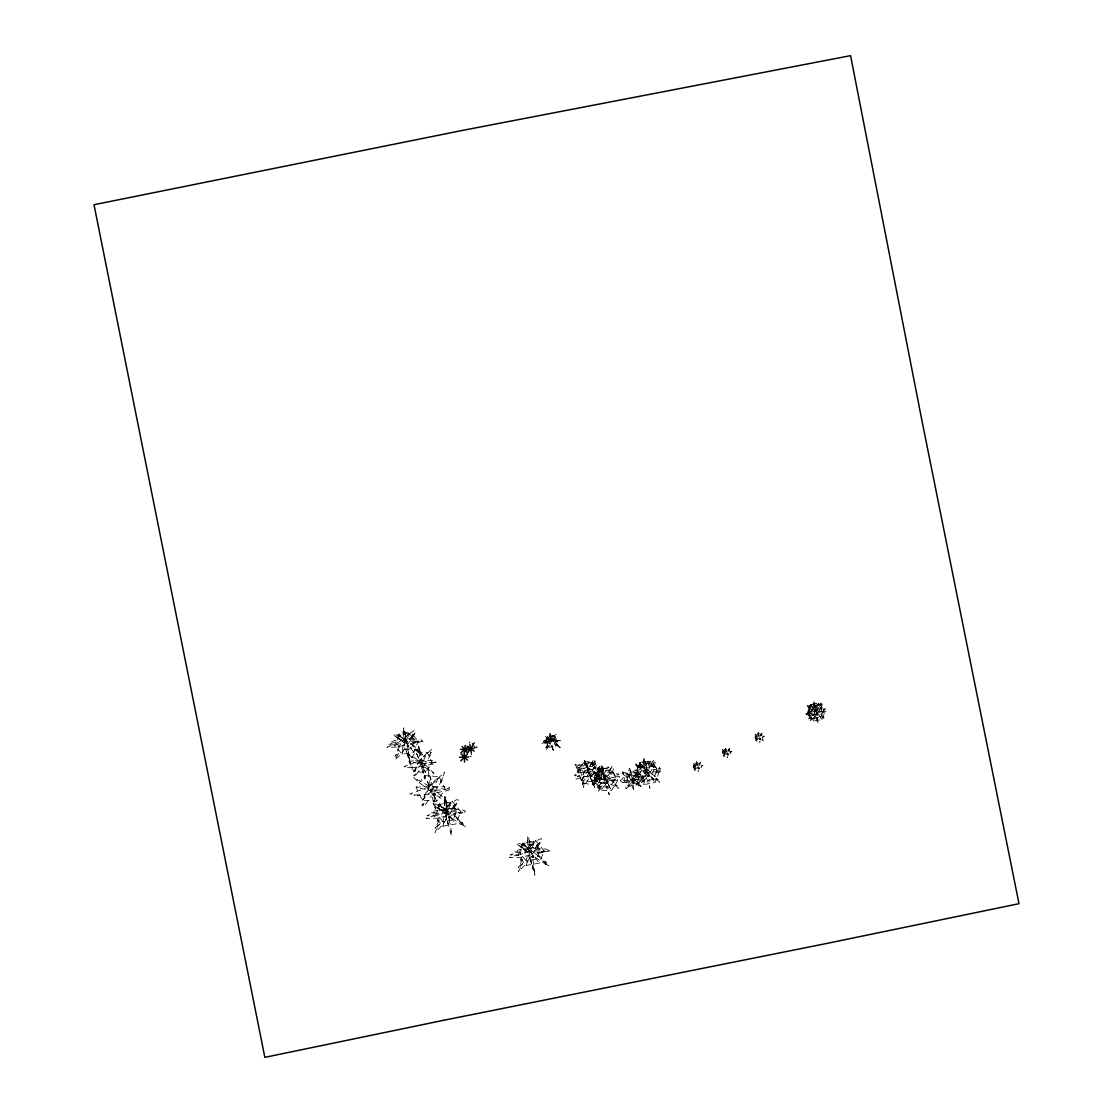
<?xml version="1.0" encoding="UTF-8"?>
<svg xmlns="http://www.w3.org/2000/svg" width="1113" height="1113" viewBox="0 0 1113 1113"><rect width="100%" height="100%" fill="white"/><g stroke="black" fill="none" stroke-linecap="round" stroke-linejoin="round"><path stroke-width="0.75" stroke-dasharray="5 3.75" d="M420.839 755.379L420.575 752.847L424.943 779.03L421.048 765.619L418.947 751.498L416.749 749.55L420.227 751.804L420.825 755.365M430.856 779.963L430.522 776.804L433.152 791.371M698.254 770.655L698.282 771.546L697.948 770.836M419.072 751.512L418.919 749.063M533.141 848.148C542.059 848.649 535.59 846.381 533.183 847.633C532.237 847.202 528.466 850.415 530.219 847.146M445.214 797.812C444.769 799.162 447.843 802.264 446.021 802.056C446.202 804.824 446.744 806.688 446.063 802.696C445.965 798.619 445.256 800.804 440.79 795.322M531.861 854.339C528.898 838.84 529.705 843.779 529.204 840.83M550.838 736.75C550.476 733.439 551.172 738.295 550.768 736.43M403.727 735.596L403.059 731.491L404.367 739.477L402.155 750.232L411.351 748.646L414.69 739.992L408.847 732.938L399.65 734.538L396.311 743.178L402.155 750.232M446.16 801.513L447.259 802.39L444.824 801.082L444.17 798.8L445.423 809.749L451.266 817.373M528.035 844.628L527.298 840.065L528.758 848.941L530.442 847.758L529.802 844.475L530.303 847.383M550.142 737.488L549.933 733.425M550.031 733.3L551.909 741.606M447.69 821.728L448.024 824.469L447.064 819.599M552.549 745.599L553.411 751.901L552.966 749.8M550.782 741.536L550.337 738.42M628.956 770.502C629.415 768.638 628.762 768.095 629.763 768.373M630.57 770.321L631.015 772.979M552.591 739.102C557.738 738.169 550.462 740.062 550.351 738.489M406.676 736.194C413.215 729.919 405.229 735.568 405.355 738.253M531.346 845.337L532.807 844.753L534.157 841.525L531.068 845.421L531.138 844.322L529.858 847.577M405.675 738.142L405.313 735.456L405.716 737.766M551.728 739.519C550.921 735.943 548.57 740.59 554.204 744.319L555.971 739.742L552.869 736.013L548.013 736.862L546.246 741.425L549.335 745.154L550.42 738.809M813.13 704.557C814.104 707.576 812.601 698.644 813.394 706.31M627.12 779.364L629.04 774.523L628.928 770.613M428.338 772.199L431.315 793.652M632.476 781.02L634.215 772.005C616.115 771.726 633.214 776.109 639.126 777.764L636.386 784.902L628.734 786.293L623.823 780.533L626.563 773.382L632.476 781.02L628.734 786.293L629.374 775.205L634.215 772.005L639.126 777.764L632.476 781.02L623.823 780.533L629.374 775.205L636.386 784.902L633.45 781.98M442.974 821.686L436.477 813.853L440.192 804.254L450.403 802.487L456.914 810.32L453.2 819.919L442.974 821.686L445.464 809.721L444.282 808.567L456.344 817.053L457.666 818.375L455.106 816.984L461.645 822.298M526.296 860.892L519.799 853.059L523.513 843.445L533.725 841.678L540.236 849.525L536.522 859.125L526.296 860.892L528.772 848.955C525.503 847.216 533.684 849.678 530.08 849.386M411.921 738.865C414.926 736.82 404.102 739.38 410.586 739.185C412.798 738.239 413.73 739.561 416.165 738.795C415.65 740.062 423.97 739.324 421.966 741.021M440.233 781.938L443.809 776.304L442.835 776.916L444.63 772.005L430.453 785.931L424.61 796.185L421.966 805.422M404.784 747.672L404.882 748.284M444.713 805.422L444.379 801.541L444.532 802.654M402.099 754.28L405.424 741.411L410.669 732.117L418.182 741.161L413.883 752.249L402.099 754.28L394.6 745.237L398.885 734.163L410.669 732.117M442.918 826.194L446.605 811.878L452.435 801.569L460.782 811.614L456.01 823.926L442.918 826.194L434.585 816.149L439.343 803.836L452.435 801.569M550.017 744.583L553.843 735.582L557.808 740.368L555.54 746.225L549.307 747.296L545.342 742.524L547.61 736.667L553.843 735.582M526.24 865.399L529.927 851.083L535.756 840.774L544.104 850.819L539.332 863.132L526.24 865.399L517.907 855.354L522.665 843.028L535.756 840.774M645.47 776.54L642.048 777.166L644.58 768.123L648.156 761.014L653.651 767.539L659.647 767.65L658.381 768.652L660.719 768.902L656.141 770.516L657.978 770.822L658.757 769.918L662.249 770.961L652.51 774.272M642.73 781.354L645.916 770.029L650.382 761.111L657.282 769.292L653.456 779.42L642.73 781.354L635.829 773.173L639.655 763.045L650.382 761.111M643.578 784.637L647.015 772.38L651.842 762.739L659.313 771.587L655.167 782.536L643.578 784.637L636.107 775.775L640.239 764.84L651.842 762.739M815.439 714.866L812.226 715.45L816.803 703.333L820.935 708.23C826.806 708.313 826.681 708.828 822.966 710.497C829.185 709.329 826.722 712.431 820.072 713.28M812.74 718.595L807.565 712.459L815.119 710.094L823.648 709.551L820.782 717.134L812.74 718.595L815.119 710.094L818.472 703.416L825.164 711.263L822.062 719.471L813.366 721.057L807.774 714.407L810.834 706.087L815.954 711.861L825.164 711.263M813.366 721.057L815.092 714.922M628.247 786.724L630.25 784.095M473.609 743.317L472.691 744.291M412.422 735.776C411.1 738.128 412.812 733.815 412.422 735.707M813.394 703.499L814.354 706.63L813.603 701.524L814.619 705.823L814.173 702.094L814.605 704.612M642.048 777.166L636.539 770.641L639.599 762.558L648.156 761.014M651.216 774.008C664.531 758.69 633.186 770.252 637.819 770.015C637.596 771.379 639.252 771.712 636.928 774.245M812.226 715.45L808.094 710.553L810.389 704.501L816.803 703.333M807.565 712.459L810.431 704.863L818.472 703.416M806.174 714.198C818.083 711.137 797.91 716.299 809.374 712.487C800.943 713.002 813.547 711.332 809.36 711.137C803.6 709.788 830.493 701.12 818.639 714.296L810.389 704.501M589.222 775.719L575.616 779.128L576.771 776.86L579.79 775.691L574.67 776.749L576.27 775.413L574.322 775.288L578.899 772.339L576.84 772.074L579.024 770.474L590.154 765.869L593.646 759.539L592.144 764.923L594.94 760.36L592.533 765.619L595.149 760.736L595.121 764.116L591.406 773.382M629.777 777.611C627.551 774.801 632.156 770.599 632.56 771.74C635.648 770.766 635.829 769.347 635.815 770.488C634.883 768.874 644.302 772.798 636.998 772.269C626.438 774.62 642.145 771.963 637.512 773.966C622.932 777.89 650.618 771.448 633.979 775.497M552.577 741.55L556.89 734.886L555.498 734.608L551.784 737.891L553.078 735.943L552.938 736.709M446.508 808.914C448.414 808.511 437.451 814.02 436.477 813.853M632.852 780.519L637.304 775.622L634.173 775.469M475.974 746.92L477.227 746.99L475.821 747.672M446.536 808.942C445.617 808.775 463.843 807.968 449.805 808.901M554.761 737.404L555.47 736.625M605.681 783.385L598.738 783.246L602.856 774.954L607.99 768.582L612.025 776.095L607.406 783.427L600.519 770.113L612.261 770.349L617.743 780.533L611.482 790.48L599.74 790.23L594.245 780.046L600.519 770.113M599.086 786.821L604.234 776.415L610.661 768.429L615.739 777.848L609.952 787.044L599.086 786.821L594.008 777.403L599.81 768.207L610.661 768.429M599.74 790.23L605.305 778.989L612.261 770.349M431.9 790.773L439.12 776.637L424.582 775.608L416.095 787.364L422.147 800.164L436.699 801.207L445.186 789.437L439.12 776.637L429.381 786.042L422.147 800.164L431.9 790.773L445.186 789.437L429.381 786.042L416.095 787.364L431.9 790.773L424.582 775.608L432.303 792.108M553.898 738.489L553.62 739.129M448.024 806.132L449.485 805.548L450.835 802.32L447.746 806.215L447.816 805.13L446.536 808.372M549.558 745.571L545.593 750.232L547.652 746.28L546.163 747.644M545.787 747.88L547.638 744.305L546.483 745.362L546.65 744.583L550.671 738.837L546.97 737.043L548.876 738.295M553.676 739.06L554.01 738.434M535.409 848.078C538.581 843.181 534.157 850.221 535.297 848.217M607.378 780.839C608.714 777.556 616.532 767.149 611.983 768.109C610.522 772.408 609.423 769.653 612.15 766.718C611.357 766.76 611.385 763.685 608.672 767.956C609.27 762.808 599.42 776.582 600.714 778.404C598.084 782.216 598.975 783.858 601.27 781.896C599.239 786.501 594.857 790.856 600.77 785.528C597.598 791.635 597.403 795.67 605.166 784.623M699.214 765.313L700.467 762.349L697.601 765.118M728.305 751.358L729.558 748.395L726.525 751.331M760.875 736.152L762.113 733.189L759.261 735.957M473.442 743.651L474.43 742.608L473.693 744.319M588.485 779.114L583.337 787.364L584.77 780.978L582.252 784.818L582.781 782.356L581.765 782.829L583.476 777.208L582.294 777.876L582.781 775.747L586.398 766.384L590.224 761.264L590.586 766.746L593.827 765.702L595.01 766.287L593.062 768.777L600.241 766.565L596.248 769.306L602.036 767.914L596.651 770.001L602.244 768.29L601.702 769.389L603.051 772.199L601.618 765.48L603.246 771.156L602.62 767.08M695.653 767.998L694.484 770.321L695.75 770.057M724.744 754.044L723.589 756.409L724.841 756.103M811.391 711.485L810.598 712.737M645.554 778.669L638.612 785.917L639.377 782.175L641.018 780.074L637.693 783.455L638.556 781.187L637.22 781.827L639.836 776.373L638.389 776.888L639.168 774.912L642.118 769.737L646.653 763.546L646.862 764.784L649.449 761.821L648.893 766.245L653.428 760.624L651.161 765.591L654.889 761.529L651.564 766.273L655.084 761.904L654.736 765.104L649.519 773.521M814.855 716.577L809.652 722.017L811.447 717.635L808.97 720.167L809.61 718.469L808.595 718.956L812.281 709.885L815.676 705.239L815.843 706.171L817.818 704.028L817.359 707.27L820.768 703.04L819.071 706.769L821.839 703.778L819.363 707.284L822.006 704.014L822.09 705.239L818.792 711.346M620.331 780.77C620.984 781.076 621.402 782.55 623.127 782.314M446.508 818.778L445.673 819.697L446.633 817.985M598.738 783.246L594.704 775.733L599.323 768.401L607.99 768.582M756.798 739.742L756.826 741.439M452.184 808.956C456.038 803.447 450 811.28 451.975 809.026M818.806 711.374L818.222 712.264M550.504 739.463L550.309 738.768L555.971 739.742M588.847 777.097L582.016 776.025L587.094 768.401L593.187 762.711L596.137 770.725L590.558 777.375M581.417 780.074L587.775 770.53L595.413 763.393L599.114 773.438L592.116 781.771L581.417 780.074L577.717 770.043L584.715 761.695L595.413 763.393M582.322 783.093L589.194 772.77L597.458 765.062L601.465 775.914L593.897 784.929L582.322 783.093L578.315 772.241L585.883 763.212L597.458 765.062M601.368 778.53L596.373 776.039L601.563 778.307L596.011 775.038L599.476 776.081L592.867 772.853L594.718 772.561L590.474 769.264L579.303 764.534L577.216 764.102L579.205 765.647L574.823 764.478L576.715 765.994L575.184 765.647L580.137 768.401L577.216 767.121L576.131 767.803L586.356 773.326M404.84 748.729L401.807 752.889A3.854 0.696 -55.4 0 0 401.223 753.849L394.976 759.901L397.23 755.63A6.205 1.127 -55.4 0 0 398.44 753.696L398.969 752.36L395.032 756.353L398.941 748.618L396.757 750.607L397.077 749.16L404.631 738.183L404.353 739.477L396.311 743.178M408.847 732.938L404.381 739.491L411.351 748.646M450.403 802.487L445.45 809.749L438.049 804.602L441.833 807.245M546.246 741.425L550.518 739.477L552.869 736.013M533.725 841.678L528.772 848.955L519.799 853.059M446.703 818.973L442.584 824.65A4.285 0.779 -55.4 0 0 441.944 825.707L435.002 832.441L437.506 827.682A6.887 1.252 -55.4 0 0 438.842 825.526L439.44 824.051L436.936 827.515L438.077 824.761L435.044 828.281L439.398 819.864L436.978 822.117L437.326 820.49L445.729 808.302L445.603 809.429L445.297 807.955L445.423 809.735L456.914 810.32M530.025 858.179L525.906 863.841A4.285 0.779 -55.4 0 0 525.266 864.912L518.324 871.632L520.828 866.888A6.887 1.252 -55.4 0 0 522.164 864.731L522.762 863.257L520.258 866.721L521.399 863.966L518.366 867.486L522.72 859.069L520.3 861.309L520.647 859.695L524.766 852.516L526.004 851.236L525.266 853.087L528.077 848.496L529.718 847.8M407.567 744.416C416.568 732.813 419.142 725.579 408.972 734.246M448.984 815.231C451.6 810.347 458.347 803.28 458.278 799.997C456.525 798.438 453.895 801.847 450.556 803.934M434.585 791.677L442.779 779.49L440.414 781.855M532.501 854.144C535.158 849.219 541.753 842.346 541.739 838.924C539.485 838.145 537.329 840.816 533.878 843.139M628.038 786.974C623.197 793.652 627.885 779.935 627.189 779.309M636.733 774.759L636.191 775.928M405.229 738.448L404.269 739.435L400.541 736.403L401.278 737.474L393.473 733.606L395.087 736.277L406.551 744.374M446.396 808.595L445.423 809.735L440.192 804.254M697.281 765.758L696.46 762.6L693.357 765.382L694.206 769.389L696.905 765.869L696.46 762.6L700.397 763.824L701.246 767.831M694.206 769.389L697.698 767.344L700.397 763.824L698.074 765.188M730.337 753.877L729.502 749.87L725.551 748.646L722.448 751.428L723.297 755.435L725.996 751.915L725.593 747.616L726.413 751.025M723.297 755.435L726.789 753.39L729.502 749.87L727.165 751.233M758.941 736.611L758.12 733.439L755.017 736.222L755.852 740.228L758.565 736.709L758.12 733.439L762.057 734.663L762.906 738.67M755.852 740.228L759.358 738.183L762.057 734.663L759.734 736.027M623.071 782.467L629.123 781.98M422.119 805.283C426.084 802.083 422.397 804.17 423.023 806.647C426.724 804.351 428.352 799.078 431.524 795.878M537.635 844.336L537.064 845.755L537.635 844.322M582.016 776.025L579.066 768.012L584.645 761.32L585.021 762.224M638.528 785.082L641.213 786.474L637.387 782.481M530.052 857.733L528.967 858.791L530.15 856.996M543.895 740.548L548.097 739.31L549.46 740.201M458.848 812.56L458.111 812.407M610.369 784.067L618.605 788.199L613.263 783.9L617.145 785.764L615.086 784.109L616.115 784.248L610.675 780.116L611.927 780.436L601.674 773.354L596.151 771.045L599.684 774.606L593.632 771.212L598.279 774.718L593.73 772.408L598.627 775.413L594.078 773.118L600.45 771.17L602.091 769.584L601.827 768.471M636.038 775.886C644.997 777.764 633.269 775.942 631.558 774.885M458.125 812.379L458.834 812.434M548.319 850.666C548.319 848.496 541.725 848.816 537.148 848.273M610.94 780.742C617.52 780.241 623.934 774.175 615.865 776.985C611.315 775.789 624.546 773.966 615.753 773.813C611.134 773.187 614.126 773.243 609.771 772.603C606.543 773.229 597.25 774.064 598.877 775.872C595.218 776.957 594.495 777.528 597.138 778.349C603.399 778.432 587.747 780.95 594.133 780.575M394.6 745.237L405.424 741.411L418.182 741.161M545.342 742.524L551.06 740.493L557.808 740.368M434.585 816.149L446.605 811.878L460.782 811.614M517.907 855.354L529.927 851.083L544.104 850.819M551.728 737.738C552.73 739.644 545.217 738.976 549.46 740.159M450.709 815.3L462.688 812.921M620.358 780.756C621.082 779.253 623.266 779.392 622.751 777.792C626.132 776.804 622.932 776.178 626.536 775.455C626.48 773.368 633.325 776.637 631.043 773.02M815.273 714.337L813.631 714.643M554.928 741.188L557.14 740.646L554.747 741.161M808.094 710.553L814.132 708.675L820.935 708.23M807.774 714.407L815.954 711.861L819.571 704.626L810.876 706.199L811.502 706.95L809.248 705.531L811.739 708.285L807.37 705.461L808.734 706.546M636.539 770.641L644.58 768.123L653.651 767.539M635.829 773.173L645.916 770.029L657.282 769.292M636.107 775.775L647.015 772.38L659.313 771.587M762.238 737.488L764.603 736.277L762.433 736.096M605.277 782.342L593.424 783.914L592.158 783.065L597.598 781.382L592.019 782.703L597.25 780.672L594.022 780.491M756.687 737.043L754.656 738.142L757.202 738.42M549.446 742.969L541.266 743.567L545.12 742.288L541.725 742.26L545.467 740.896L543.881 740.576M436.686 792.609L448.024 790.536L450.222 788.727L446.605 789.089L449.749 787.851L444.101 787.225L444.824 786.529L443.628 786.237L429.075 786.808L409.904 793.959L414.926 794.571L413.883 795.225L420.464 794.445L417.278 795.781L431.552 793.597M419.003 741.703C413.577 742.872 420.227 741.508 418.933 741.898M592.533 774.578L594.425 773.34L605.472 781.243M558.253 740.646L556.917 740.966L558.1 740.674M730.378 752.471L732.048 751.484L730.17 751.289M701.273 766.426L702.957 765.452L701.079 765.243M412.213 742.649L415.26 742.329L412.353 742.635M555.888 741.495L560.409 740.409L554.497 739.157M630.361 781.549L629.123 781.966M645.665 775.817L638.737 776.443L642.159 777.917M423.844 766.05L430.328 755.17L428.352 756.979L431.204 752.458L430.467 752.986L431.872 749.063L423.775 756.854L424.568 755.546L423.872 756.13L417.528 764.868L414.064 773.938L413.869 775.928L415.622 773.952L414.579 776.818L422.509 766.342L409.987 768.04L412.533 766.954L407.261 767.594L408.109 767.121L404.116 766.62L419.406 760.847L431.065 760.388L435.948 761.695L433.444 762.683L436.324 762.391L433.959 764.005L423.552 765.827L422.926 767.761L422.133 765.48L407.177 753.529L409.932 755.017M724.855 752.11L722.003 753.098L725.022 753.598M695.764 766.064L692.898 767.024L695.542 767.58M592.798 782.94L592.005 781.089L594.787 787.67L591.879 779.211M535.701 854.214L539.916 856.467L540.988 857.567L538.442 856.231L546.386 862.631L541.544 859.987L549.293 866.039L545.189 863.535M410.113 744.305L423.093 741.244L422.022 741.077M635.328 780.436L634.313 779.893L642.271 779.323L640.907 778.85L643.175 778.098L642.41 777.904M446.911 815.773L438.285 817.888A4.285 0.821 -9.5 0 0 437.159 818.194L426.015 818.333L430.522 816.733A6.887 1.322 -9.5 0 0 432.874 816.149L434.112 815.662L426.933 815.746L434.849 812.74L430.981 812.699L431.816 811.836L440.122 809.429L441.096 809.554L439.44 810.181L446.16 808.956L445.423 809.721L444.95 808.135L446.577 817.707M530.233 854.979L521.607 857.093A4.285 0.821 -9.5 0 0 520.481 857.4L509.337 857.539L513.844 855.939A6.887 1.322 -9.5 0 0 516.195 855.341L517.434 854.867L510.255 854.951L518.171 851.932L514.303 851.904L515.138 851.042L522.414 848.829L524.181 848.649L526.574 850.471L523.597 848.44L524.571 848.913L522.762 849.386L529.482 848.162L528.745 848.955L528.272 847.341L530.094 857.511M404.909 745.042L397.939 746.809A3.854 0.737 -9.5 0 0 396.91 747.087L386.893 747.213L390.955 745.766A6.205 1.196 -9.5 0 0 393.056 745.237L394.169 744.806L387.714 744.889L394.837 742.176L391.359 742.134L392.11 741.369L399.984 739.115L402.391 740.855L401.71 740.382M453.826 809.068C458.82 809.207 470.896 810.556 462.66 812.907M470.229 756.757L471.147 756.492L470.201 756.437M806.327 714.17L808.748 715.228L813.617 714.616M594.704 775.733L602.856 774.954L612.025 776.095M594.008 777.403L604.234 776.415L615.739 777.848M594.245 780.046L605.305 778.989L617.743 780.533M447.732 821.631L451.544 835.96L451.085 831.773M623.572 774.62L631.767 780.505M548.375 850.708L549.572 850.902L535.59 853.935L536.341 854.074L530.052 849.442M414.69 739.992L404.353 739.477L408.29 738.726M579.066 768.012L587.094 768.401L596.137 770.725M577.717 770.043L587.775 770.53L599.114 773.438M578.315 772.241L589.194 772.77L601.465 775.914M540.236 849.525C523.291 849.052 523.43 843.877 516.752 842.611C514.916 843.459 525.086 849.929 531.179 854.394M401.097 737.196L397.717 734.858L398.83 736.083M525.155 846.45L521.649 844.558L522.609 845.17M424.637 764.228L409.723 754.878M757.383 736.556L755.017 736.222L759.358 738.183M724.813 751.748L722.448 751.428L726.789 753.39M695.722 765.702L693.357 765.382L697.698 767.344M601.479 779.017L601.201 778.46M588.596 773.674L583.866 759.275L584.631 761.278L593.187 762.711M622.946 772.867L622.125 771.907L625.256 772.937M442.584 810.779C437.562 807.412 443.308 811.266 442.71 810.793M622.348 772.853L623.391 773.938M600.756 779.42L592.45 776.22M623.781 774.606L623.336 773.883M527.353 848.176L528.341 848.996L527.409 848.217M757.522 735.86L755.004 734.427L756.603 736.083M693.455 763.81L695.611 765.744M547.568 738.823L546.233 738.044L547.582 738.976M439.301 808.33C441.193 810.208 437.019 806.605 439.385 808.4M522.498 847.424C520.258 845.852 525.099 849.428 522.414 847.591M416.958 779.337L428.797 785.875L436.324 791.635M637.387 782.606L635.857 781.062M425.723 767.859L433.959 773.312L424.749 764.353M403.991 739.533L402.92 738.712L403.977 739.547M440.678 795.28L436.908 792.039M553.759 741.55L553.022 740.924M417.125 780.95C417.639 780.241 409.264 774.954 417.222 779.517M625.269 772.923L628.483 774.161L635.62 780.491M437.019 807.05L439.329 808.706L436.95 806.995M555.011 742.552L558.211 745.446M414.495 746.336L415.372 747.24L413.076 746.002L418.947 750.788M418.947 751.414L415.831 749.313L422.843 754.864L410.321 747.157M436.866 795.517C445.506 801.555 444.49 801.791 444.922 796.727M695.945 765.062L693.58 763.852M762.377 740.034L763.323 740.312L762.349 739.38M819.502 715.742L825.415 719.235L819.683 712.946L820.518 713.252L811.001 706.199M651.745 777.556L659.633 782.202L654.458 777.653L658.173 779.754L656.183 778.001L657.171 778.224L651.995 773.813L653.108 774.231L644.357 767.386L637.944 763.908L641.394 767.608L635.579 763.852L640.058 767.594L635.76 765.062L640.42 768.29L636.26 765.619M636.024 783.455L638.486 785.096M809.791 708.105L811.001 708.8L808.261 707.061M809.568 707.798L807.899 706.825M425.625 767.817C418.864 763.894 425.027 769.751 423.677 765.897M396.478 736.834L398.871 738.545L396.798 737.056M550.977 741.578L544.744 736.375L547.721 737.78M815.286 712.974L808.024 706.908M555.137 744.388C567.992 753.153 550.796 740.479 558.434 745.599M431.204 791.677L417.111 780.964M535.381 857.483L546.246 864.676L545.175 863.535M452.059 818.278L460.879 824.413M447.857 815.189L434.473 805.409L435.628 809.109M725.398 751.358L722.434 749.619L724.702 751.79M637.721 783.121L638.57 783.677L637.805 783.037M645.846 773.674L636.441 765.772M808.428 707.047C806.299 705.531 813.575 710.164 808.664 706.435M401.598 740.368C393.946 737.766 406.398 741.091 404.242 737.961C403.894 739.157 405.021 743.915 404.895 744.555M419.364 751.066C421.229 752.875 418.655 747.477 419.225 748.423M462.09 822.618L463.064 823.425L458.166 820.671L465.971 826.834L459.752 823.397L460.893 824.399M552.952 740.98L551.116 739.714M439.287 805.979L433.889 803.377L433.555 801.958M414.551 746.406C405.591 739.115 406.76 742.134 399.65 734.538M548.013 736.862L550.518 739.477M523.513 843.445L534.588 856.579M547.61 736.667L551.06 740.493M522.665 843.028L534.115 856.44M398.885 734.163L409.654 746.823M439.343 803.836L456.01 823.926M810.431 704.863L818.89 714.796M639.599 762.558L653.456 779.42M639.655 763.045L645.916 770.029M640.239 764.84L650.075 776.192M819.015 715.673L822.062 719.471M651.091 777.458L655.167 782.536M535.158 857.775L539.332 863.132M410.711 748.186L413.883 752.249M472.009 743.094L475.112 747.24M403.782 727.902L403.977 728.361M629.721 768.415L630.361 770.349M609.952 787.044L599.81 768.207M605.305 778.989L607.615 783.302M608.394 784.735L611.482 790.48M599.323 768.401L602.856 774.954M816.288 710.734L814.382 702.442L814.897 706.338L814.758 704.974M586.676 765.146L584.464 760.151L586.064 764.742M584.784 760.847L585.619 763.268M645.457 775.288L643.231 762.822L643.773 764.13L643.3 760.513L644.886 765.396L643.898 758.593L645.61 765.007L644.844 759.734L645.902 763.031M433.04 793.625L436.699 801.207L433.277 793.75M552.702 749.188L552.41 747.825L552.438 748.715M408.582 757.995C407.121 751.011 408.944 761.236 408.234 758.106M584.645 761.32L589.973 775.886M530.929 862.311L530.386 858.805M406.315 751.498L405.828 748.353M629.805 777.57L630.681 780.477M592.575 782.884L593.466 785.124L590.238 777.389M585.243 762.808L586.05 764.756M593.897 784.929L585.883 763.212M592.116 781.771L584.715 761.695M584.868 761.069L585.007 761.57M584.798 763.476L585.271 764.381L584.979 763.462M585.007 761.431L586.426 765.452L585.841 763.741M553.133 749.48L553.175 749.814M586.774 765.438L589.751 773.34M758.301 734.789L758.496 736.069M725.718 749.884L725.926 751.275M696.655 763.81L696.835 765.229M550.309 738.406L549.794 735.262M645.916 763.003L648.003 773.827M602.815 767.316L602.509 766.634L606.39 780.575M549.808 735.248L550.072 736.096M632.379 780.422L631.474 774.996M552.966 749.939L551.728 745.613M430.842 779.949L428.157 768.568L428.505 772.38M605.43 784.387L609.256 794.905L607.601 786.056M631.822 784.651L633.854 791.12L633.088 784.693M601.785 768.457L601.298 767.344L605.361 784.721M469.422 742.886L469.449 742.162M726.372 751.804L725.551 748.646L725.704 749.55M419.198 748.409L418.655 746.197L418.961 749.313M407.748 748.493L409.793 760.151L409.417 759.038M534.407 870.978L534.866 875.152L531.124 860.85L531.346 863.66L530.957 862.325M409.445 759.303L410.029 762.948L407.984 754.28L408.596 758.009M815.3 716.202L813.45 706.407M759.581 741.578L759.942 742.385L759.915 741.508M646.152 778.154L646.291 777.723M469.449 742.107L469.63 742.983M602.703 767.803C601.076 761.459 605.597 780.561 602.759 767.65M444.95 796.727L445.186 797.784M646.43 777.778L649.909 788.352L648.865 779.378M727.039 756.868L727.373 757.577L727.359 756.701M406.342 751.08C406.69 752.541 406.468 750.273 408.151 757.619M817.137 720.681L817.192 720M471.328 753.96L471.536 754.934L471.522 754.03M552.618 748.103L552.451 747.352L552.549 749.327M533.183 867.083L532.765 865.385L533.336 870.881L532.835 868.377M550.768 741.703L550.587 740.868L550.671 741.606M551.589 745.766L551.686 746.016M446.87 807.774C445.868 801.471 447.162 810.222 446.897 807.941M758.983 735.818L758.162 732.424L758.273 734.357M697.322 764.979L696.501 761.57L696.613 763.518M815.676 716.577L818.125 723.84L817.332 717.106M446.16 801.527L448.539 815.133M816.344 710.845L816.622 712.459M532.932 859.987L534.783 871.91L534.282 869.963L534.365 870.686M449.388 819.544C449.694 822.869 452.184 834.541 451.043 831.481M407.163 744.333C405.382 733.69 402.906 719.958 403.56 733.091M432.15 797.145L433.569 802.083M527.854 841.859L527.576 835.515L529.482 840.718M434.084 797.27C434.613 800.97 436.616 810.208 435.6 808.859M453.909 805.77C453.241 808.052 455.579 803.28 453.951 805.687M411.42 737.126L409.765 739.519L411.42 737.126M528.605 847.243L528.912 848.635L528.703 847.341M405.021 734.316C405.716 736.806 404.381 731.811 405.062 734.204M592.645 783.427L592.366 782.55L592.645 783.427M628.901 771.949L628.901 771.949M592.394 781.924L592.144 781.187L592.408 781.855M405.215 734.51L404.659 731.352L405.215 734.51M414.356 733.411L412.478 736.083L414.356 733.411M456.539 803.002L454.452 805.979L456.539 803.002M539.861 842.207L537.774 845.184L539.861 842.207M405.828 738.253L405.104 739.338L405.814 738.225M434.432 805.589L433.333 803.224L434.432 805.589M456.928 812.893L453.714 813.422L456.928 812.893M540.25 852.099L537.05 852.586L540.25 852.099M415.469 742.148L416.902 741.703L415.469 742.148M541.085 851.904L542.685 851.403L541.085 851.904M419.657 760.235L413.869 771.546L425.514 772.366L432.303 762.962L427.462 752.722L415.817 751.887L409.028 761.306L413.869 771.546L421.674 764.019L427.462 752.722L419.657 760.235L409.028 761.306L421.674 764.019L432.303 762.962L419.657 760.235L415.817 751.887L425.514 772.366L419.657 760.235M462.382 812.184L458.834 812.866L462.382 812.184M545.704 851.389L542.24 852.085L545.704 851.389M449.429 820.462L449.137 819.53L449.429 820.462M406.676 739.575L405.424 739.839L406.662 739.658M447.996 809.847L446.605 810.139L447.996 809.944M551.825 740.075L552.618 740.785L551.839 740.145M600.839 779.378L601.632 779.406L600.839 779.378M519.729 845.838L522.651 847.911L519.813 845.88M556.208 743.86L556.876 744.402L556.208 743.86M398.106 737.696L399.484 738.837L398.106 737.696M443.962 809.081L445.019 809.805L443.962 809.081M623.67 773.438L622.278 772.561L623.67 773.438M433.694 772.77L433.054 772.394L433.694 772.77M560.229 747.588L559.143 746.837L560.145 747.672M444.838 796.964L445.047 797.687L444.838 796.964M424.665 778.697L424.443 777.737L424.665 778.697M424.29 777.987L424.123 777.291L424.29 778.001M435.086 807.523L435.308 808.428L435.072 807.481M553.272 749.355L553.203 749.286M552.006 746.642L551.951 746.545M409.57 760.958L409.862 763.073L409.57 760.958"/><path stroke-width="1.5" d="M464.524 762.043L464.33 752.889M464.33 754.002L465.164 745.446M433.861 793.193L434.32 795.614M648.072 776.137L648.879 775.107M633.186 782.008L633.394 783.121M591.003 775.093L590.377 776.331M607.295 781.785L606.557 783.023M407.581 746.809L408.248 745.891M433.472 795.433L434.766 793.388M473.206 745.084L468.017 752.291M449.012 817.888L449.735 816.872M532.334 857.08L533.057 856.064M632.963 783.023L633.561 782.091M698.31 768.471L698.894 767.664M727.401 754.517L727.985 753.71M759.97 739.31L760.541 738.503M817.359 713.906L816.719 714.741M632.782 782.592L633.867 782.439M467.363 754.044L460.768 760.916M432.874 794.585L435.266 794.306M468.03 746.948L460.852 752.819M607.615 782.216L606.251 782.578M591.379 775.483L590.015 775.942M817.54 714.226L816.511 714.435M649.143 775.524L647.766 775.817M407.302 746.364L408.415 746.169M474.987 747.88L466.194 749.425M448.706 817.401L449.944 817.179M532.028 856.607L533.252 856.37M632.824 782.216L633.77 782.87M468.837 756.951L459.558 757.285M433.082 793.694L435.072 795.141M460.545 749.327L469.143 750.023M591.351 776.025L590.043 775.413M607.517 782.745L606.335 782.049M817.457 714.616L816.608 714.045M649.018 776.039L647.891 775.288M759.929 739.088L760.736 739.644M727.359 754.294L728.166 754.851M698.268 768.248L699.075 768.805M474.221 751.136L466.973 746.1M407.636 746.002L408.401 746.531M532.39 856.189L533.405 856.899M449.068 816.984L450.083 817.693M467.613 760.082L461.172 754.085M462.076 746.475L467.557 752.986M590.46 775.079L590.92 776.345M607.044 782.954L606.78 781.729M469.936 744.5L471.369 752.945M648.531 776.234L648.35 774.996M816.956 713.823L817.109 714.824M532.696 855.994L532.904 857.205M449.374 816.789L449.582 817.999M407.915 745.821L408.095 746.92M443.085 1020.412L264.852 1057.35L94.007 204.722L461.7 130.569L850.582 55.65L921.522 418.502L1018.993 903.686L827.404 943.323L443.085 1020.412"/></g></svg>
